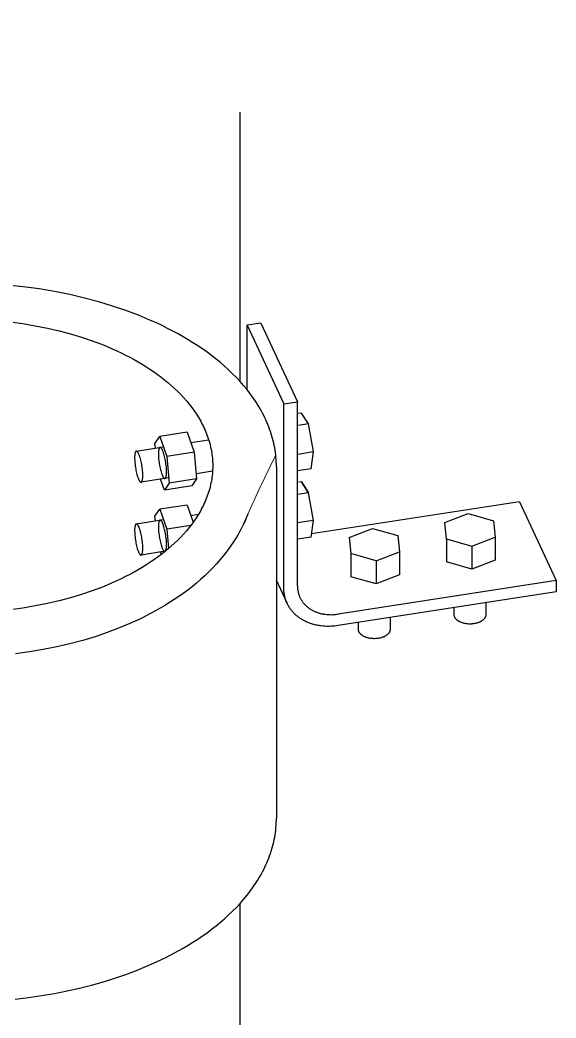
# Model space of a CAD drawing. Header units: millimetres. Extents: x 1.5 to 37.9, y -0.3 to 12.6.
# Drawn here: x 35.7078 to 35.898, y 4.4595 to 4.8135 of the extents above; entities that cross this region are included whole.
import ezdxf

# ---------------------------------------------------------------- set-up
doc = ezdxf.new("R2010")
doc.units = ezdxf.units.MM
doc.linetypes.add('ACAD_ISO02W100', pattern=[15, 12, -3])
doc.layers.add('0.2', color=6, linetype='Continuous', lineweight=15)
doc.layers.add('0.3', color=4, linetype='Continuous', lineweight=20)

msp = doc.modelspace()

# ---------------------------------------------------------------- linework, layer by layer
at = {"layer": '0.2', "linetype": 'ACAD_ISO02W100', "lineweight": -3, "ltscale": 0.008}
for p, q in [((35.78583, 5.3808), (35.78583, 4.68542)), ((35.78583, 4.50004), (35.78583, 3.74377))]:
    msp.add_line(p, q, dxfattribs=at)
at = {"layer": '0.3', "lineweight": -3}
for points in [[(35.79883, 4.65504), (35.79882, 4.65589), (35.79879, 4.65673), (35.79875, 4.65757), (35.79868, 4.65842), (35.79859, 4.65926), (35.79849, 4.6601), (35.79837, 4.66094), (35.79823, 4.66178), (35.79807, 4.66261), (35.79789, 4.66345), (35.79769, 4.66428), (35.79748, 4.66511), (35.79724, 4.66594), (35.79699, 4.66676), (35.79672, 4.66758), (35.79643, 4.6684), (35.79613, 4.66922), (35.79581, 4.67003), (35.79547, 4.67084), (35.79511, 4.67165), (35.79473, 4.67245), (35.79434, 4.67324), (35.79393, 4.67403), (35.79351, 4.67482), (35.79307, 4.67561), (35.79261, 4.67638), (35.79214, 4.67716), (35.79165, 4.67792), (35.79062, 4.67944), (35.78954, 4.68094), (35.7884, 4.68241), (35.7872, 4.68386), (35.78595, 4.68529), (35.78464, 4.68668), (35.78329, 4.68805), (35.78189, 4.68939), (35.78044, 4.69071), (35.77895, 4.69199), (35.77742, 4.69324), (35.77585, 4.69447), (35.77424, 4.69566), (35.7726, 4.69682), (35.77093, 4.69795), (35.76923, 4.69905), (35.7675, 4.70012), (35.76575, 4.70115), (35.76396, 4.70216), (35.76211, 4.70316), (35.76021, 4.70414), (35.75825, 4.70511), (35.75624, 4.70605), (35.75418, 4.70698), (35.75206, 4.70789), (35.74989, 4.70877), (35.74539, 4.71047), (35.74069, 4.71206), (35.73581, 4.71353), (35.73075, 4.71489), (35.72552, 4.7161), (35.72015, 4.71718), (35.71465, 4.7181), (35.70903, 4.71887), (35.70333, 4.71947)], [(35.70439, 4.70644), (35.70888, 4.70583), (35.71329, 4.70509), (35.71758, 4.70423), (35.72176, 4.70325), (35.72581, 4.70217), (35.72972, 4.70099), (35.73348, 4.69972), (35.73708, 4.69836), (35.73881, 4.69766), (35.74051, 4.69693), (35.74216, 4.69619), (35.74377, 4.69543), (35.74533, 4.69466), (35.74686, 4.69387), (35.74833, 4.69308), (35.74977, 4.69227), (35.75117, 4.69144), (35.75255, 4.69059), (35.75391, 4.68971), (35.75525, 4.6888), (35.75656, 4.68787), (35.75785, 4.68692), (35.7591, 4.68594), (35.76033, 4.68494), (35.76152, 4.68391), (35.76268, 4.68286), (35.7638, 4.68179), (35.76488, 4.68069), (35.76592, 4.67958), (35.76693, 4.67844), (35.76788, 4.67728), (35.7688, 4.6761), (35.76967, 4.6749), (35.77049, 4.67369), (35.77088, 4.67307), (35.77125, 4.67245), (35.77162, 4.67183), (35.77197, 4.6712), (35.77231, 4.67057), (35.77264, 4.66994), (35.77295, 4.6693), (35.77325, 4.66866), (35.77354, 4.66802), (35.77381, 4.66737), (35.77407, 4.66672), (35.77431, 4.66607), (35.77454, 4.66541), (35.77476, 4.66476), (35.77496, 4.6641), (35.77515, 4.66343), (35.77532, 4.66277), (35.77548, 4.6621), (35.77562, 4.66144), (35.77575, 4.66077), (35.77586, 4.6601), (35.77596, 4.65943), (35.77604, 4.65875), (35.77611, 4.65808), (35.77616, 4.6574), (35.7762, 4.65673), (35.77622, 4.65606), (35.77623, 4.65538)], [(35.79334, 4.70601), (35.78851, 4.70526)], [(35.78851, 4.68228), (35.78851, 4.70526)], [(35.78851, 4.70526), (35.80145, 4.67738)], [(35.79334, 4.70601), (35.80628, 4.67812)], [(35.80145, 4.67738), (35.80628, 4.67812)], [(35.80145, 4.61206), (35.80145, 4.67738)], [(35.80628, 4.6128), (35.80628, 4.67812)], [(35.80773, 4.6741), (35.80671, 4.67394)], [(35.81027, 4.67023), (35.80773, 4.6741)], [(35.81027, 4.67023), (35.80667, 4.66967)], [(35.81198, 4.66041), (35.81027, 4.67023)], [(35.75575, 4.66335), (35.75745, 4.66581)], [(35.76711, 4.6673), (35.75745, 4.66581)], [(35.75745, 4.66581), (35.75999, 4.65874)], [(35.76711, 4.6673), (35.76965, 4.66024)], [(35.75589, 4.66174), (35.75575, 4.66335)], [(35.76844, 4.66361), (35.77481, 4.66459)], [(35.74912, 4.66062), (35.74903, 4.66059), (35.74903, 4.66059), (35.74902, 4.66058), (35.74901, 4.66058), (35.74901, 4.66058), (35.749, 4.66057), (35.749, 4.66057), (35.74899, 4.66056), (35.74899, 4.66056), (35.74898, 4.66055), (35.74898, 4.66055), (35.74897, 4.66055), (35.74896, 4.66054), (35.74896, 4.66054), (35.74895, 4.66053), (35.74894, 4.66051), (35.74893, 4.6605), (35.74892, 4.66049), (35.74891, 4.66048), (35.7489, 4.66047), (35.74889, 4.66045), (35.74888, 4.66044), (35.74887, 4.66042), (35.74886, 4.66041), (35.74885, 4.66039), (35.74884, 4.66038), (35.74883, 4.66036), (35.74882, 4.66034), (35.74881, 4.66033), (35.7488, 4.66029), (35.74878, 4.66025), (35.74876, 4.66021), (35.74875, 4.66017), (35.74873, 4.66013), (35.74872, 4.66008), (35.7487, 4.66002), (35.74869, 4.65996), (35.74867, 4.6599), (35.74866, 4.65984), (35.74864, 4.65977), (35.74862, 4.65963), (35.7486, 4.65947), (35.74858, 4.65931), (35.74856, 4.65913), (35.74854, 4.65894), (35.74853, 4.65873), (35.74853, 4.65852), (35.74852, 4.65806), (35.74854, 4.65756), (35.74856, 4.65704), (35.74861, 4.65649), (35.74866, 4.65594), (35.74873, 4.65538), (35.74882, 4.65482), (35.74891, 4.65428), (35.74901, 4.65376), (35.74911, 4.65327), (35.74922, 4.65281), (35.74933, 4.65236), (35.74946, 4.65193), (35.74959, 4.65151), (35.74966, 4.65131), (35.74973, 4.65111), (35.7498, 4.65092), (35.74987, 4.65075), (35.74994, 4.65058), (35.75002, 4.65042), (35.75009, 4.65027), (35.75013, 4.6502), (35.75017, 4.65014), (35.7502, 4.65008), (35.75024, 4.65002), (35.75028, 4.64996), (35.75031, 4.64991), (35.75035, 4.64986), (35.75039, 4.64982), (35.7504, 4.64979), (35.75042, 4.64977), (35.75044, 4.64975), (35.75046, 4.64974), (35.75048, 4.64972), (35.75049, 4.6497), (35.75051, 4.64968), (35.75053, 4.64967), (35.75055, 4.64966), (35.75056, 4.64964), (35.75058, 4.64963), (35.7506, 4.64962), (35.7506, 4.64961), (35.75061, 4.64961), (35.75062, 4.6496), (35.75063, 4.6496), (35.75064, 4.64959), (35.75065, 4.64959), (35.75065, 4.64959), (35.75066, 4.64958), (35.75067, 4.64958), (35.75068, 4.64958), (35.75069, 4.64957), (35.75069, 4.64957), (35.7507, 4.64957), (35.75071, 4.64957), (35.75072, 4.64956), (35.75073, 4.64956), (35.75073, 4.64956), (35.75074, 4.64956), (35.75075, 4.64956), (35.75076, 4.64956), (35.75076, 4.64955), (35.75077, 4.64955), (35.75078, 4.64955), (35.75079, 4.64955), (35.75079, 4.64955), (35.7508, 4.64955), (35.75081, 4.64955), (35.75082, 4.64955), (35.75082, 4.64956), (35.75083, 4.64956), (35.75084, 4.64956), (35.75085, 4.64956), (35.75085, 4.64956), (35.75086, 4.64956), (35.75087, 4.64957), (35.75087, 4.64957), (35.75088, 4.64957), (35.75089, 4.64957), (35.75089, 4.64958), (35.7509, 4.64958), (35.75091, 4.64958), (35.75092, 4.64959), (35.75092, 4.64959), (35.75093, 4.64959), (35.75094, 4.6496), (35.75094, 4.6496), (35.75095, 4.64961), (35.75095, 4.64961), (35.75096, 4.64962), (35.75097, 4.64962), (35.75097, 4.64963), (35.75098, 4.64963), (35.75099, 4.64964), (35.75099, 4.64965), (35.751, 4.64965), (35.751, 4.64966), (35.75101, 4.64966), (35.75102, 4.64967), (35.75103, 4.64968), (35.75104, 4.6497), (35.75105, 4.64971), (35.75106, 4.64973), (35.75107, 4.64975), (35.75109, 4.64976), (35.7511, 4.64978), (35.75111, 4.6498), (35.75112, 4.64982), (35.75113, 4.64984), (35.75114, 4.64986), (35.75115, 4.64988), (35.75116, 4.6499), (35.75117, 4.64995), (35.75119, 4.65), (35.75121, 4.65005), (35.75123, 4.6501), (35.75124, 4.65015), (35.75126, 4.65021), (35.75127, 4.65027), (35.75129, 4.65033), (35.7513, 4.6504), (35.75133, 4.65054), (35.75135, 4.6507), (35.75137, 4.65087), (35.75139, 4.65105), (35.7514, 4.65124), (35.75141, 4.65144), (35.75142, 4.65166), (35.75142, 4.65212), (35.75141, 4.65261), (35.75138, 4.65314), (35.75134, 4.65368), (35.75128, 4.65424), (35.75121, 4.6548), (35.75113, 4.65535), (35.75104, 4.65589), (35.75094, 4.65641), (35.75083, 4.65691), (35.75073, 4.65737), (35.75059, 4.65788), (35.75045, 4.65838), (35.75037, 4.65862), (35.75029, 4.65886), (35.75021, 4.65908), (35.75013, 4.6593), (35.75004, 4.6595), (35.74996, 4.65969), (35.74991, 4.65978), (35.74987, 4.65986), (35.74983, 4.65994), (35.74979, 4.66002), (35.74974, 4.66009), (35.7497, 4.66016), (35.74966, 4.66023), (35.74962, 4.66029), (35.74959, 4.66031), (35.74957, 4.66034), (35.74955, 4.66037), (35.74953, 4.66039), (35.74951, 4.66041), (35.74949, 4.66043), (35.74947, 4.66046), (35.74919, 4.66063)], [(35.74912, 4.66062), (35.75878, 4.66211)], [(35.76965, 4.66024), (35.75999, 4.65874)], [(35.75999, 4.65874), (35.76082, 4.64922)], [(35.76965, 4.66024), (35.77048, 4.65071)], [(35.81198, 4.6603), (35.80638, 4.65944)], [(35.81115, 4.65436), (35.81198, 4.6603)], [(35.81196, 4.66031), (35.81198, 4.66041)], [(35.77623, 4.65538), (35.77622, 4.6547), (35.7762, 4.65403), (35.77616, 4.65335), (35.77611, 4.65268), (35.77604, 4.65201), (35.77596, 4.65133), (35.77586, 4.65066), (35.77575, 4.64999), (35.77562, 4.64932), (35.77548, 4.64866), (35.77532, 4.64799), (35.77515, 4.64733), (35.77496, 4.64666), (35.77476, 4.646), (35.77454, 4.64535), (35.77431, 4.64469), (35.77407, 4.64404), (35.77381, 4.64339), (35.77354, 4.64274), (35.77325, 4.6421), (35.77295, 4.64146), (35.77264, 4.64082), (35.77231, 4.64019), (35.77197, 4.63956), (35.77162, 4.63893), (35.77125, 4.63831), (35.77088, 4.63769), (35.77049, 4.63707), (35.76967, 4.63586), (35.7688, 4.63466), (35.76788, 4.63348), (35.76693, 4.63232), (35.76592, 4.63118), (35.76488, 4.63007), (35.7638, 4.62897), (35.76268, 4.6279), (35.76152, 4.62685), (35.76033, 4.62582), (35.7591, 4.62482), (35.75785, 4.62384), (35.75656, 4.62289), (35.75525, 4.62196), (35.75391, 4.62105), (35.75255, 4.62017), (35.75117, 4.61932), (35.74977, 4.61849), (35.74833, 4.61768), (35.74686, 4.61689), (35.74533, 4.6161), (35.74377, 4.61533), (35.74216, 4.61457), (35.74051, 4.61383), (35.73881, 4.6131), (35.73708, 4.6124), (35.73348, 4.61104), (35.72972, 4.60977), (35.72581, 4.60859), (35.72176, 4.60751), (35.71758, 4.60653), (35.71329, 4.60567), (35.70888, 4.60493), (35.70439, 4.60432)], [(35.77617, 4.65348), (35.77049, 4.6526)], [(35.79883, 4.65504), (35.79883, 4.53042)], [(35.81115, 4.65436), (35.80635, 4.65362)], [(35.76066, 4.65108), (35.75083, 4.64956)], [(35.75911, 4.64676), (35.75773, 4.65062)], [(35.76082, 4.64922), (35.75911, 4.64676)], [(35.76877, 4.64826), (35.75911, 4.64676)], [(35.77048, 4.65071), (35.76082, 4.64922)], [(35.77048, 4.65071), (35.76877, 4.64826)], [(35.80773, 4.64971), (35.80675, 4.64955)], [(35.80773, 4.64971), (35.81027, 4.64583)], [(35.81027, 4.64583), (35.80773, 4.64971)], [(35.81027, 4.64583), (35.80628, 4.64522)], [(35.81198, 4.63602), (35.81027, 4.64583)], [(35.76711, 4.64148), (35.75745, 4.63999)], [(35.76711, 4.64148), (35.76931, 4.63537)], [(35.8851, 4.64264), (35.81131, 4.63122)], [(35.8851, 4.64264), (35.89804, 4.61475)], [(35.78871, 4.63828), (35.78838, 4.63743), (35.78798, 4.6365), (35.78757, 4.63557), (35.78714, 4.63465), (35.7867, 4.63374), (35.78623, 4.63285), (35.78575, 4.63196), (35.78526, 4.63108), (35.78475, 4.63021), (35.78422, 4.62935), (35.78365, 4.62845), (35.78257, 4.62684), (35.78139, 4.62522), (35.78017, 4.62365), (35.7789, 4.62211), (35.77758, 4.62061), (35.77623, 4.61916), (35.77483, 4.61775), (35.7734, 4.61638), (35.77194, 4.61506), (35.77045, 4.61377), (35.76892, 4.61252), (35.76737, 4.61132), (35.7658, 4.61015), (35.7642, 4.60902), (35.76259, 4.60792), (35.76095, 4.60687), (35.7593, 4.60585), (35.75764, 4.60487), (35.75594, 4.60391), (35.7542, 4.60297), (35.75242, 4.60205), (35.7506, 4.60115), (35.74873, 4.60027), (35.74682, 4.59942), (35.74487, 4.59858), (35.74282, 4.59775), (35.73878, 4.59622), (35.73452, 4.59478), (35.73012, 4.59345), (35.72558, 4.59224), (35.72091, 4.59115), (35.71613, 4.59019), (35.71125, 4.58938), (35.70628, 4.5887)], [(35.75575, 4.63753), (35.75745, 4.63999)], [(35.75589, 4.63592), (35.75575, 4.63753)], [(35.75745, 4.63999), (35.75999, 4.63292)], [(35.76844, 4.63778), (35.7712, 4.63821)], [(35.85855, 4.63524), (35.86686, 4.63845)], [(35.86686, 4.63845), (35.87583, 4.63589)], [(35.74912, 4.6348), (35.74903, 4.63477), (35.74903, 4.63476), (35.74902, 4.63476), (35.74901, 4.63476), (35.74901, 4.63475), (35.749, 4.63475), (35.749, 4.63474), (35.74899, 4.63474), (35.74899, 4.63474), (35.74898, 4.63473), (35.74898, 4.63473), (35.74897, 4.63472), (35.74896, 4.63472), (35.74896, 4.63471), (35.74895, 4.6347), (35.74894, 4.63469), (35.74893, 4.63468), (35.74892, 4.63467), (35.74891, 4.63466), (35.7489, 4.63464), (35.74889, 4.63463), (35.74888, 4.63462), (35.74887, 4.6346), (35.74886, 4.63459), (35.74885, 4.63457), (35.74884, 4.63455), (35.74883, 4.63454), (35.74882, 4.63452), (35.74881, 4.6345), (35.7488, 4.63447), (35.74878, 4.63443), (35.74876, 4.63439), (35.74875, 4.63435), (35.74873, 4.63431), (35.74872, 4.63425), (35.7487, 4.6342), (35.74869, 4.63414), (35.74867, 4.63408), (35.74866, 4.63402), (35.74864, 4.63395), (35.74862, 4.63381), (35.7486, 4.63365), (35.74858, 4.63348), (35.74856, 4.6333), (35.74854, 4.63311), (35.74853, 4.63291), (35.74853, 4.63269), (35.74852, 4.63224), (35.74854, 4.63174), (35.74856, 4.63122), (35.74861, 4.63067), (35.74866, 4.63011), (35.74873, 4.62955), (35.74882, 4.629), (35.74891, 4.62846), (35.74901, 4.62794), (35.74911, 4.62745), (35.74922, 4.62698), (35.74933, 4.62654), (35.74946, 4.6261), (35.74959, 4.62568), (35.74966, 4.62548), (35.74973, 4.62529), (35.7498, 4.6251), (35.74987, 4.62492), (35.74994, 4.62475), (35.75002, 4.6246), (35.75009, 4.62445), (35.75013, 4.62438), (35.75017, 4.62432), (35.7502, 4.62425), (35.75024, 4.62419), (35.75028, 4.62414), (35.75031, 4.62409), (35.75035, 4.62404), (35.75039, 4.62399), (35.7504, 4.62397), (35.75042, 4.62395), (35.75044, 4.62393), (35.75046, 4.62391), (35.75048, 4.62389), (35.75049, 4.62388), (35.75051, 4.62386), (35.75053, 4.62385), (35.75055, 4.62383), (35.75056, 4.62382), (35.75058, 4.62381), (35.7506, 4.6238), (35.7506, 4.62379), (35.75061, 4.62379), (35.75062, 4.62378), (35.75063, 4.62378), (35.75064, 4.62377), (35.75065, 4.62377), (35.75065, 4.62376), (35.75066, 4.62376), (35.75067, 4.62376), (35.75068, 4.62375), (35.75069, 4.62375), (35.75069, 4.62375), (35.7507, 4.62374), (35.75071, 4.62374), (35.75072, 4.62374), (35.75073, 4.62374), (35.75073, 4.62374), (35.75074, 4.62373), (35.75075, 4.62373), (35.75076, 4.62373), (35.75076, 4.62373), (35.75077, 4.62373), (35.75078, 4.62373), (35.75079, 4.62373), (35.75079, 4.62373), (35.7508, 4.62373), (35.75081, 4.62373), (35.75082, 4.62373), (35.75082, 4.62373), (35.75083, 4.62373), (35.75084, 4.62374), (35.75085, 4.62374), (35.75085, 4.62374), (35.75086, 4.62374), (35.75087, 4.62374), (35.75087, 4.62375), (35.75088, 4.62375), (35.75089, 4.62375), (35.75089, 4.62375), (35.7509, 4.62376), (35.75091, 4.62376), (35.75092, 4.62376), (35.75092, 4.62377), (35.75093, 4.62377), (35.75094, 4.62378), (35.75094, 4.62378), (35.75095, 4.62378), (35.75095, 4.62379), (35.75096, 4.62379), (35.75097, 4.6238), (35.75097, 4.62381), (35.75098, 4.62381), (35.75099, 4.62382), (35.75099, 4.62382), (35.751, 4.62383), (35.751, 4.62383), (35.75101, 4.62384), (35.75102, 4.62385), (35.75103, 4.62386), (35.75104, 4.62388), (35.75105, 4.62389), (35.75106, 4.62391), (35.75107, 4.62392), (35.75109, 4.62394), (35.7511, 4.62396), (35.75111, 4.62398), (35.75112, 4.624), (35.75113, 4.62402), (35.75114, 4.62404), (35.75115, 4.62406), (35.75116, 4.62408), (35.75117, 4.62413), (35.75119, 4.62417), (35.75121, 4.62422), (35.75123, 4.62427), (35.75124, 4.62433), (35.75126, 4.62439), (35.75127, 4.62445), (35.75129, 4.62451), (35.7513, 4.62458), (35.75133, 4.62472), (35.75135, 4.62488), (35.75137, 4.62504), (35.75139, 4.62522), (35.7514, 4.62542), (35.75141, 4.62562), (35.75142, 4.62583), (35.75142, 4.62629), (35.75141, 4.62679), (35.75138, 4.62731), (35.75134, 4.62786), (35.75128, 4.62841), (35.75121, 4.62898), (35.75113, 4.62953), (35.75104, 4.63007), (35.75094, 4.63059), (35.75083, 4.63108), (35.75073, 4.63155), (35.75059, 4.63206), (35.75045, 4.63256), (35.75037, 4.6328), (35.75029, 4.63303), (35.75021, 4.63326), (35.75013, 4.63347), (35.75004, 4.63368), (35.74996, 4.63387), (35.74991, 4.63395), (35.74987, 4.63404), (35.74983, 4.63412), (35.74979, 4.6342), (35.74974, 4.63427), (35.7497, 4.63434), (35.74966, 4.6344), (35.74962, 4.63446), (35.74959, 4.63449), (35.74957, 4.63452), (35.74955, 4.63454), (35.74953, 4.63457), (35.74951, 4.63459), (35.74949, 4.63461), (35.74947, 4.63463), (35.74919, 4.63481)], [(35.74912, 4.6348), (35.75878, 4.63629)], [(35.76846, 4.63423), (35.75999, 4.63292)], [(35.81198, 4.63602), (35.80628, 4.63514)], [(35.81115, 4.63008), (35.81198, 4.63602)], [(35.8592, 4.62948), (35.85855, 4.63524)], [(35.87583, 4.63589), (35.87648, 4.63013)], [(35.75999, 4.63292), (35.76059, 4.62605)], [(35.82459, 4.62999), (35.83291, 4.6332)], [(35.83291, 4.6332), (35.84187, 4.63064)], [(35.84187, 4.63064), (35.84252, 4.62488)], [(35.81115, 4.63008), (35.80631, 4.62933)], [(35.82459, 4.62999), (35.82524, 4.62423)], [(35.8592, 4.62948), (35.86816, 4.62693), (35.87648, 4.63013)], [(35.8592, 4.62948), (35.8592, 4.62132)], [(35.86816, 4.62693), (35.86816, 4.61876)], [(35.87648, 4.63013), (35.87648, 4.62197)], [(35.75939, 4.62506), (35.75083, 4.62373)], [(35.75802, 4.62398), (35.75773, 4.6248)], [(35.83421, 4.62167), (35.82524, 4.62423)], [(35.82524, 4.62423), (35.82524, 4.61606)], [(35.83421, 4.62167), (35.84252, 4.62488)], [(35.84252, 4.62488), (35.84252, 4.61671)], [(35.83421, 4.62167), (35.83421, 4.61351)], [(35.86816, 4.61876), (35.8592, 4.62132)], [(35.87648, 4.62197), (35.86816, 4.61876)], [(35.84252, 4.61671), (35.83421, 4.61351)], [(35.80263, 4.60662), (35.79883, 4.6148)], [(35.80628, 4.6128), (35.80628, 4.61255), (35.80629, 4.6123), (35.80631, 4.61204), (35.80633, 4.61178), (35.80636, 4.61153), (35.8064, 4.61127), (35.80644, 4.61101), (35.80649, 4.61076), (35.80655, 4.6105), (35.80661, 4.61024), (35.80669, 4.60999), (35.80677, 4.60973), (35.80685, 4.60948), (35.80695, 4.60923), (35.80705, 4.60898), (35.80716, 4.60873)], [(35.89804, 4.61475), (35.82077, 4.6028)], [(35.83421, 4.61351), (35.82524, 4.61606)], [(35.89804, 4.61475), (35.89804, 4.61067)], [(35.80263, 4.60662), (35.80248, 4.60696), (35.80234, 4.60729), (35.80221, 4.60763), (35.8021, 4.60796), (35.80199, 4.6083), (35.80189, 4.60864), (35.80181, 4.60899), (35.80173, 4.60933), (35.80166, 4.60967), (35.80161, 4.61001), (35.80156, 4.61036), (35.80152, 4.6107), (35.80149, 4.61104), (35.80147, 4.61138), (35.80145, 4.61172), (35.80145, 4.61206)], [(35.89804, 4.61067), (35.82077, 4.59871)], [(35.82077, 4.59871), (35.82011, 4.59862), (35.81944, 4.59855), (35.81877, 4.59849), (35.81809, 4.59846), (35.8174, 4.59844), (35.81672, 4.59845), (35.81602, 4.59848), (35.81533, 4.59853), (35.81464, 4.59861), (35.8143, 4.59866), (35.81396, 4.59871), (35.81361, 4.59877), (35.81327, 4.59883), (35.81293, 4.59891), (35.8126, 4.59898), (35.81226, 4.59907), (35.81193, 4.59916), (35.8116, 4.59925), (35.81127, 4.59936), (35.81094, 4.59947), (35.81062, 4.59958), (35.8103, 4.5997), (35.80998, 4.59983), (35.80967, 4.59996), (35.80936, 4.6001), (35.80905, 4.60025), (35.80875, 4.6004), (35.80845, 4.60056), (35.80816, 4.60072), (35.80787, 4.60089), (35.80759, 4.60106), (35.80731, 4.60125), (35.80704, 4.60143), (35.80677, 4.60162), (35.80651, 4.60182), (35.80626, 4.60202), (35.80601, 4.60223), (35.80576, 4.60244), (35.80553, 4.60265), (35.80529, 4.60287), (35.80507, 4.6031), (35.80485, 4.60333), (35.80464, 4.60356), (35.80443, 4.6038), (35.80423, 4.60404), (35.80404, 4.60429), (35.80386, 4.60453), (35.80368, 4.60479), (35.80351, 4.60504), (35.80334, 4.6053), (35.80319, 4.60556), (35.80304, 4.60582), (35.80289, 4.60609), (35.80276, 4.60636), (35.80263, 4.60662)], [(35.80716, 4.60873), (35.80726, 4.60853), (35.80736, 4.60833), (35.80747, 4.60813), (35.80758, 4.60793), (35.8077, 4.60774), (35.80782, 4.60754), (35.80795, 4.60735), (35.80808, 4.60716), (35.80822, 4.60698), (35.80837, 4.60679), (35.80852, 4.60661), (35.80867, 4.60643), (35.80883, 4.60626), (35.80899, 4.60609), (35.80916, 4.60592), (35.80934, 4.60575), (35.80951, 4.60559), (35.8097, 4.60543), (35.80988, 4.60528), (35.81008, 4.60513), (35.81027, 4.60498), (35.81047, 4.60483), (35.81068, 4.6047), (35.81089, 4.60456), (35.8111, 4.60443), (35.81131, 4.6043), (35.81153, 4.60418), (35.81175, 4.60406), (35.81198, 4.60395), (35.81221, 4.60384), (35.81244, 4.60373), (35.81268, 4.60363), (35.81291, 4.60354), (35.81315, 4.60345), (35.8134, 4.60336), (35.81364, 4.60328), (35.81389, 4.6032), (35.81414, 4.60313), (35.81439, 4.60306), (35.81464, 4.603), (35.81489, 4.60294), (35.81515, 4.60289), (35.8154, 4.60284), (35.81566, 4.60279), (35.81592, 4.60275), (35.81618, 4.60272), (35.81669, 4.60266), (35.81721, 4.60262), (35.81773, 4.6026), (35.81824, 4.60259), (35.81876, 4.6026), (35.81927, 4.60263), (35.81977, 4.60267), (35.82027, 4.60273), (35.82077, 4.6028)], [(35.87311, 4.60681), (35.87311, 4.6024)], [(35.86192, 4.60256), (35.86192, 4.60508)], [(35.87311, 4.6024), (35.87311, 4.60236), (35.8731, 4.60232), (35.8731, 4.60228), (35.87309, 4.60224), (35.87309, 4.6022), (35.87308, 4.60216), (35.87307, 4.60212), (35.87306, 4.60209), (35.87305, 4.60205), (35.87304, 4.60201), (35.87303, 4.60197), (35.87302, 4.60193), (35.87301, 4.6019), (35.873, 4.60186), (35.87298, 4.60182), (35.87297, 4.60178), (35.87295, 4.60175), (35.87294, 4.60171), (35.87292, 4.60167), (35.8729, 4.60163), (35.87289, 4.6016), (35.87287, 4.60156), (35.87283, 4.60149), (35.87279, 4.60142), (35.87274, 4.60135), (35.87269, 4.60128), (35.87264, 4.60121), (35.87259, 4.60114), (35.87253, 4.60107), (35.87248, 4.60101), (35.87242, 4.60095), (35.87235, 4.60088), (35.87229, 4.60082), (35.87223, 4.60076), (35.87216, 4.6007), (35.87209, 4.60064), (35.87202, 4.60059), (35.87194, 4.60053), (35.87187, 4.60048), (35.8718, 4.60042), (35.87172, 4.60037), (35.87164, 4.60032), (35.87156, 4.60027), (35.87148, 4.60022), (35.87139, 4.60017), (35.87129, 4.60012), (35.8712, 4.60007), (35.8711, 4.60002), (35.871, 4.59998), (35.8709, 4.59993), (35.87079, 4.59988), (35.87068, 4.59984), (35.87057, 4.5998), (35.87034, 4.59972), (35.8701, 4.59964), (35.86985, 4.59957), (35.8696, 4.59951), (35.86933, 4.59945), (35.86906, 4.5994), (35.86879, 4.59936), (35.86851, 4.59932), (35.86822, 4.5993), (35.86793, 4.59928), (35.86764, 4.59927), (35.86735, 4.59927), (35.86706, 4.59928), (35.86678, 4.5993), (35.86649, 4.59933), (35.86621, 4.59936), (35.86594, 4.5994), (35.86567, 4.59945), (35.86541, 4.59951), (35.86516, 4.59957), (35.86491, 4.59964), (35.86468, 4.59972), (35.86445, 4.5998), (35.86423, 4.59989), (35.86413, 4.59993), (35.86403, 4.59998), (35.86393, 4.60002), (35.86383, 4.60007), (35.86374, 4.60012), (35.86365, 4.60017), (35.86356, 4.60022), (35.86347, 4.60027), (35.86339, 4.60032), (35.8633, 4.60038), (35.86322, 4.60043), (35.86314, 4.60049), (35.86306, 4.60055), (35.86298, 4.60061), (35.8629, 4.60067), (35.86283, 4.60074), (35.86275, 4.6008), (35.86268, 4.60087), (35.86262, 4.60094), (35.86255, 4.60101), (35.86249, 4.60108), (35.86243, 4.60115), (35.86237, 4.60123), (35.86232, 4.6013), (35.86227, 4.60138), (35.86225, 4.60141), (35.86222, 4.60145), (35.8622, 4.60149), (35.86218, 4.60153), (35.86216, 4.60157), (35.86214, 4.60161), (35.86212, 4.60165), (35.8621, 4.60169), (35.86208, 4.60173), (35.86206, 4.60177), (35.86205, 4.60181), (35.86203, 4.60185), (35.86202, 4.60189), (35.86201, 4.60193), (35.86199, 4.60197), (35.86198, 4.60201), (35.86197, 4.60206), (35.86196, 4.6021), (35.86195, 4.60214), (35.86195, 4.60218), (35.86194, 4.60222), (35.86193, 4.60226), (35.86193, 4.6023), (35.86192, 4.60235), (35.86192, 4.60239), (35.86192, 4.60243), (35.86192, 4.60247), (35.86192, 4.60251), (35.86192, 4.60256)], [(35.82796, 4.5973), (35.82796, 4.60009)], [(35.83915, 4.60156), (35.83915, 4.5973)], [(35.83915, 4.59719), (35.83915, 4.59715), (35.83914, 4.59712), (35.83914, 4.59708), (35.83913, 4.59704), (35.83913, 4.597), (35.83912, 4.59696), (35.83911, 4.59692), (35.83911, 4.59688), (35.8391, 4.59685), (35.83909, 4.59681), (35.83908, 4.59677), (35.83907, 4.59673), (35.83905, 4.59669), (35.83904, 4.59666), (35.83903, 4.59662), (35.83901, 4.59658), (35.839, 4.59654), (35.83898, 4.59651), (35.83896, 4.59647), (35.83895, 4.59643), (35.83893, 4.5964), (35.83891, 4.59636), (35.83887, 4.59629), (35.83883, 4.59622), (35.83878, 4.59614), (35.83873, 4.59607), (35.83868, 4.59601), (35.83863, 4.59594), (35.83858, 4.59587), (35.83852, 4.59581), (35.83846, 4.59574), (35.8384, 4.59568), (35.83833, 4.59562), (35.83827, 4.59556), (35.8382, 4.5955), (35.83813, 4.59544), (35.83806, 4.59538), (35.83799, 4.59533), (35.83791, 4.59527), (35.83784, 4.59522), (35.83776, 4.59517), (35.83768, 4.59512), (35.8376, 4.59507), (35.83752, 4.59502), (35.83743, 4.59497), (35.83734, 4.59492), (35.83724, 4.59487), (35.83714, 4.59482), (35.83704, 4.59477), (35.83694, 4.59473), (35.83683, 4.59468), (35.83673, 4.59464), (35.83661, 4.59459), (35.83638, 4.59451), (35.83615, 4.59444), (35.8359, 4.59437), (35.83564, 4.5943), (35.83538, 4.59425), (35.83511, 4.5942), (35.83483, 4.59415), (35.83455, 4.59412), (35.83426, 4.5941), (35.83398, 4.59408), (35.83369, 4.59407), (35.8334, 4.59407), (35.83311, 4.59408), (35.83282, 4.5941), (35.83254, 4.59412), (35.83226, 4.59416), (35.83198, 4.5942), (35.83171, 4.59425), (35.83145, 4.59431), (35.8312, 4.59437), (35.83095, 4.59444), (35.83072, 4.59452), (35.83049, 4.5946), (35.83028, 4.59468), (35.83017, 4.59473), (35.83007, 4.59477), (35.82997, 4.59482), (35.82988, 4.59487), (35.82978, 4.59492), (35.82969, 4.59496), (35.8296, 4.59501), (35.82952, 4.59507), (35.82943, 4.59512), (35.82934, 4.59517), (35.82926, 4.59523), (35.82918, 4.59529), (35.8291, 4.59535), (35.82902, 4.59541), (35.82894, 4.59547), (35.82887, 4.59554), (35.8288, 4.5956), (35.82873, 4.59567), (35.82866, 4.59574), (35.82859, 4.59581), (35.82853, 4.59588), (35.82847, 4.59595), (35.82842, 4.59602), (35.82836, 4.5961), (35.82831, 4.59617), (35.82829, 4.59621), (35.82826, 4.59625), (35.82824, 4.59629), (35.82822, 4.59633), (35.8282, 4.59637), (35.82818, 4.59641), (35.82816, 4.59645), (35.82814, 4.59649), (35.82812, 4.59653), (35.82811, 4.59657), (35.82809, 4.59661), (35.82808, 4.59665), (35.82806, 4.59669), (35.82805, 4.59673), (35.82804, 4.59677), (35.82802, 4.59681), (35.82801, 4.59685), (35.828, 4.59689), (35.828, 4.59694), (35.82799, 4.59698), (35.82798, 4.59702), (35.82798, 4.59706), (35.82797, 4.5971), (35.82797, 4.59714), (35.82796, 4.59719), (35.82796, 4.59723), (35.82796, 4.59727), (35.82796, 4.59731), (35.82796, 4.59735)], [(35.70614, 4.46627), (35.71087, 4.46683), (35.71553, 4.4675), (35.72011, 4.46828), (35.7246, 4.46916), (35.72899, 4.47015), (35.73327, 4.47123), (35.73743, 4.4724), (35.74147, 4.47365), (35.74537, 4.47499), (35.74914, 4.4764), (35.75276, 4.47787), (35.75623, 4.4794), (35.75956, 4.48099), (35.76273, 4.48263), (35.76575, 4.48431), (35.7675, 4.48535), (35.76923, 4.48641), (35.77093, 4.48751), (35.7726, 4.48864), (35.77424, 4.4898), (35.77585, 4.49099), (35.77742, 4.49222), (35.77895, 4.49347), (35.78044, 4.49475), (35.78189, 4.49607), (35.78329, 4.49741), (35.78464, 4.49878), (35.78595, 4.50017), (35.7872, 4.5016), (35.7884, 4.50305), (35.78954, 4.50452), (35.79062, 4.50602), (35.79165, 4.50754), (35.79214, 4.5083), (35.79261, 4.50908), (35.79307, 4.50986), (35.79351, 4.51064), (35.79393, 4.51143), (35.79434, 4.51222), (35.79473, 4.51302), (35.79511, 4.51382), (35.79547, 4.51462), (35.79581, 4.51543), (35.79613, 4.51624), (35.79643, 4.51706), (35.79672, 4.51788), (35.79699, 4.5187), (35.79724, 4.51952), (35.79748, 4.52035), (35.79769, 4.52118), (35.79789, 4.52201), (35.79807, 4.52285), (35.79823, 4.52368), (35.79837, 4.52452), (35.79849, 4.52536), (35.79859, 4.5262), (35.79868, 4.52704), (35.79875, 4.52789), (35.79879, 4.52873), (35.79882, 4.52957), (35.79883, 4.53042)]]:
    msp.add_lwpolyline(points, dxfattribs=at)
for points in [[(35.75718, 4.66144), (35.75716, 4.66138), (35.75715, 4.66133), (35.75713, 4.66127), (35.75712, 4.66121), (35.7571, 4.66115), (35.75709, 4.66108), (35.75706, 4.66094), (35.75704, 4.66078), (35.75702, 4.66061), (35.757, 4.66043), (35.75699, 4.66024), (35.75698, 4.66004), (35.75697, 4.65983), (35.75697, 4.65937), (35.75698, 4.65887), (35.75701, 4.65835), (35.75705, 4.6578), (35.75711, 4.65724), (35.75718, 4.65668), (35.75726, 4.65613), (35.75735, 4.65559), (35.75745, 4.65507), (35.75755, 4.65458), (35.75766, 4.65411), (35.75778, 4.65367), (35.7579, 4.65323), (35.75803, 4.65281), (35.7581, 4.65261), (35.75817, 4.65242), (35.75824, 4.65223), (35.75831, 4.65205), (35.75839, 4.65188), (35.75846, 4.65173), (35.75854, 4.65158), (35.75857, 4.65151), (35.75861, 4.65145), (35.75865, 4.65138), (35.75868, 4.65132), (35.75872, 4.65127), (35.75876, 4.65122), (35.75879, 4.65117), (35.75883, 4.65112), (35.75885, 4.6511), (35.75887, 4.65108), (35.75888, 4.65106), (35.7589, 4.65104), (35.75892, 4.65102), (35.75894, 4.65101), (35.75895, 4.65099), (35.75897, 4.65098), (35.75899, 4.65096), (35.75901, 4.65095), (35.75902, 4.65094), (35.75904, 4.65093), (35.75905, 4.65092), (35.75906, 4.65092), (35.75906, 4.65091), (35.75907, 4.65091), (35.75908, 4.6509), (35.75909, 4.6509), (35.7591, 4.65089), (35.7591, 4.65089), (35.75911, 4.65089), (35.75912, 4.65088), (35.75913, 4.65088), (35.75914, 4.65088), (35.75914, 4.65087), (35.75915, 4.65087), (35.75916, 4.65087), (35.75917, 4.65087), (35.75918, 4.65087), (35.75918, 4.65087), (35.75919, 4.65086), (35.7592, 4.65086), (35.75921, 4.65086), (35.75921, 4.65086), (35.75922, 4.65086), (35.75923, 4.65086), (35.75924, 4.65086), (35.75924, 4.65086), (35.75925, 4.65086), (35.75926, 4.65086), (35.75927, 4.65086), (35.75927, 4.65086), (35.75928, 4.65087), (35.75929, 4.65087), (35.7593, 4.65087), (35.7593, 4.65087), (35.75931, 4.65087), (35.75932, 4.65088), (35.75932, 4.65088), (35.75933, 4.65088), (35.75934, 4.65088), (35.75934, 4.65089), (35.75935, 4.65089), (35.75936, 4.65089), (35.75936, 4.6509), (35.75937, 4.6509), (35.75938, 4.65091), (35.75938, 4.65091), (35.75939, 4.65091), (35.7594, 4.65092), (35.7594, 4.65092), (35.75941, 4.65093), (35.75942, 4.65094), (35.75942, 4.65094), (35.75943, 4.65095), (35.75944, 4.65095), (35.75944, 4.65096), (35.75945, 4.65096), (35.75945, 4.65097), (35.75946, 4.65098), (35.75947, 4.65099), (35.75948, 4.65101), (35.75949, 4.65102), (35.75951, 4.65104), (35.75952, 4.65105), (35.75953, 4.65107), (35.75954, 4.65109), (35.75955, 4.65111), (35.75956, 4.65113), (35.75957, 4.65115), (35.75958, 4.65117), (35.75959, 4.65119), (35.7596, 4.65121), (35.75962, 4.65126), (35.75964, 4.6513), (35.75965, 4.65135), (35.75967, 4.6514), (35.75968, 4.65146), (35.7597, 4.65152), (35.75972, 4.65158), (35.75973, 4.65164), (35.75974, 4.65171), (35.75977, 4.65185), (35.75979, 4.65201), (35.75981, 4.65218), (35.75983, 4.65235), (35.75984, 4.65255), (35.75985, 4.65275), (35.75986, 4.65296), (35.75986, 4.65342), (35.75985, 4.65392), (35.75982, 4.65444), (35.75978, 4.65499), (35.75972, 4.65555), (35.75965, 4.65611), (35.75957, 4.65666), (35.75948, 4.6572), (35.75938, 4.65772), (35.75928, 4.65821), (35.75917, 4.65868), (35.75905, 4.65912), (35.75893, 4.65956), (35.7588, 4.65998), (35.75873, 4.66018), (35.75866, 4.66037), (35.75859, 4.66056), (35.75852, 4.66074), (35.75844, 4.6609), (35.75837, 4.66106), (35.75829, 4.66121), (35.75826, 4.66128), (35.75822, 4.66134), (35.75818, 4.66141), (35.75815, 4.66146), (35.75811, 4.66152), (35.75807, 4.66157), (35.75804, 4.66162), (35.758, 4.66167), (35.75798, 4.66169), (35.75796, 4.66171), (35.75795, 4.66173), (35.75793, 4.66175), (35.75791, 4.66176), (35.75789, 4.66178), (35.75788, 4.6618), (35.75786, 4.66181), (35.75784, 4.66183), (35.75783, 4.66184), (35.75781, 4.66185), (35.75779, 4.66186), (35.75778, 4.66187), (35.75777, 4.66187), (35.75777, 4.66188), (35.75776, 4.66188), (35.75775, 4.66189), (35.75774, 4.66189), (35.75773, 4.6619), (35.75773, 4.6619), (35.75772, 4.6619), (35.75771, 4.66191), (35.7577, 4.66191), (35.75769, 4.66191), (35.75769, 4.66191), (35.75768, 4.66192), (35.75767, 4.66192), (35.75766, 4.66192), (35.75765, 4.66192), (35.75765, 4.66192), (35.75764, 4.66193), (35.75763, 4.66193), (35.75762, 4.66193), (35.75762, 4.66193), (35.75761, 4.66193), (35.7576, 4.66193), (35.75759, 4.66193), (35.75759, 4.66193), (35.75758, 4.66193), (35.75757, 4.66193), (35.75756, 4.66193), (35.75756, 4.66192), (35.75755, 4.66192), (35.75754, 4.66192), (35.75753, 4.66192), (35.75753, 4.66192), (35.75752, 4.66192), (35.75751, 4.66191), (35.75751, 4.66191), (35.7575, 4.66191), (35.75749, 4.66191), (35.75749, 4.6619), (35.75748, 4.6619), (35.75747, 4.6619), (35.75747, 4.66189), (35.75746, 4.66189), (35.75745, 4.66188), (35.75745, 4.66188), (35.75744, 4.66187), (35.75743, 4.66187), (35.75743, 4.66186), (35.75742, 4.66186), (35.75741, 4.66185), (35.75741, 4.66185), (35.7574, 4.66184), (35.75739, 4.66184), (35.75739, 4.66183), (35.75738, 4.66182), (35.75738, 4.66182), (35.75737, 4.66181), (35.75736, 4.6618), (35.75735, 4.66178), (35.75734, 4.66177), (35.75732, 4.66175), (35.75731, 4.66173), (35.7573, 4.66172), (35.75729, 4.6617), (35.75728, 4.66168), (35.75727, 4.66166), (35.75726, 4.66164), (35.75725, 4.66162), (35.75724, 4.6616), (35.75723, 4.66158), (35.75721, 4.66153), (35.75719, 4.66149)], [(35.75718, 4.63561), (35.75716, 4.63556), (35.75715, 4.63551), (35.75713, 4.63545), (35.75712, 4.63539), (35.7571, 4.63532), (35.75709, 4.63526), (35.75706, 4.63511), (35.75704, 4.63496), (35.75702, 4.63479), (35.757, 4.63461), (35.75699, 4.63442), (35.75698, 4.63422), (35.75697, 4.634), (35.75697, 4.63354), (35.75698, 4.63305), (35.75701, 4.63252), (35.75705, 4.63198), (35.75711, 4.63142), (35.75718, 4.63086), (35.75726, 4.63031), (35.75735, 4.62977), (35.75745, 4.62925), (35.75755, 4.62875), (35.75766, 4.62829), (35.75778, 4.62785), (35.7579, 4.62741), (35.75803, 4.62699), (35.7581, 4.62679), (35.75817, 4.62659), (35.75824, 4.62641), (35.75831, 4.62623), (35.75839, 4.62606), (35.75846, 4.6259), (35.75854, 4.62576), (35.75857, 4.62569), (35.75861, 4.62562), (35.75865, 4.62556), (35.75868, 4.6255), (35.75872, 4.62545), (35.75876, 4.62539), (35.75879, 4.62534), (35.75883, 4.6253), (35.75885, 4.62528), (35.75887, 4.62526), (35.75888, 4.62524), (35.7589, 4.62522), (35.75892, 4.6252), (35.75894, 4.62519), (35.75895, 4.62517), (35.75897, 4.62515), (35.75899, 4.62514), (35.75901, 4.62513), (35.75902, 4.62511), (35.75904, 4.6251), (35.75905, 4.6251), (35.75906, 4.62509), (35.75906, 4.62509), (35.75907, 4.62508), (35.75908, 4.62508), (35.75909, 4.62507), (35.7591, 4.62507), (35.7591, 4.62507), (35.75911, 4.62506), (35.75912, 4.62506), (35.75913, 4.62506), (35.75914, 4.62505), (35.75914, 4.62505), (35.75915, 4.62505), (35.75916, 4.62505), (35.75917, 4.62505), (35.75918, 4.62504), (35.75918, 4.62504), (35.75919, 4.62504), (35.7592, 4.62504), (35.75921, 4.62504), (35.75921, 4.62504), (35.75922, 4.62504), (35.75923, 4.62504), (35.75924, 4.62504), (35.75924, 4.62504), (35.75925, 4.62504), (35.75926, 4.62504), (35.75927, 4.62504), (35.75927, 4.62504), (35.75928, 4.62504), (35.75929, 4.62504), (35.7593, 4.62505), (35.7593, 4.62505), (35.75931, 4.62505), (35.75932, 4.62505), (35.75932, 4.62506), (35.75933, 4.62506), (35.75934, 4.62506), (35.75934, 4.62506), (35.75935, 4.62507), (35.75936, 4.62507), (35.75936, 4.62507), (35.75937, 4.62508), (35.75938, 4.62508), (35.75938, 4.62509), (35.75939, 4.62509), (35.7594, 4.6251), (35.7594, 4.6251), (35.75941, 4.62511), (35.75942, 4.62511), (35.75942, 4.62512), (35.75943, 4.62512), (35.75944, 4.62513), (35.75944, 4.62514), (35.75945, 4.62514), (35.75945, 4.62515), (35.75946, 4.62516), (35.75947, 4.62517), (35.75948, 4.62518), (35.75949, 4.6252), (35.75951, 4.62521), (35.75952, 4.62523), (35.75953, 4.62525), (35.75954, 4.62527), (35.75955, 4.62529), (35.75956, 4.6253), (35.75957, 4.62532), (35.75958, 4.62535), (35.75959, 4.62537), (35.7596, 4.62539), (35.75962, 4.62543), (35.75964, 4.62548), (35.75965, 4.62553), (35.75967, 4.62558), (35.75968, 4.62564), (35.7597, 4.62569), (35.75972, 4.62576), (35.75973, 4.62582), (35.75974, 4.62589), (35.75977, 4.62603), (35.75979, 4.62618), (35.75981, 4.62635), (35.75983, 4.62653), (35.75984, 4.62672), (35.75985, 4.62693), (35.75986, 4.62714), (35.75986, 4.6276), (35.75985, 4.6281), (35.75982, 4.62862), (35.75978, 4.62916), (35.75972, 4.62972), (35.75965, 4.63028), (35.75957, 4.63084), (35.75948, 4.63138), (35.75938, 4.6319), (35.75928, 4.63239), (35.75917, 4.63285), (35.75905, 4.6333), (35.75893, 4.63373), (35.7588, 4.63415), (35.75873, 4.63435), (35.75866, 4.63455), (35.75859, 4.63474), (35.75852, 4.63491), (35.75844, 4.63508), (35.75837, 4.63524), (35.75829, 4.63539), (35.75826, 4.63545), (35.75822, 4.63552), (35.75818, 4.63558), (35.75815, 4.63564), (35.75811, 4.6357), (35.75807, 4.63575), (35.75804, 4.6358), (35.758, 4.63584), (35.75798, 4.63587), (35.75796, 4.63589), (35.75795, 4.6359), (35.75793, 4.63592), (35.75791, 4.63594), (35.75789, 4.63596), (35.75788, 4.63597), (35.75786, 4.63599), (35.75784, 4.636), (35.75783, 4.63602), (35.75781, 4.63603), (35.75779, 4.63604), (35.75778, 4.63605), (35.75777, 4.63605), (35.75777, 4.63606), (35.75776, 4.63606), (35.75775, 4.63606), (35.75774, 4.63607), (35.75773, 4.63607), (35.75773, 4.63608), (35.75772, 4.63608), (35.75771, 4.63608), (35.7577, 4.63609), (35.75769, 4.63609), (35.75769, 4.63609), (35.75768, 4.63609), (35.75767, 4.6361), (35.75766, 4.6361), (35.75765, 4.6361), (35.75765, 4.6361), (35.75764, 4.6361), (35.75763, 4.6361), (35.75762, 4.6361), (35.75762, 4.6361), (35.75761, 4.63611), (35.7576, 4.63611), (35.75759, 4.63611), (35.75759, 4.63611), (35.75758, 4.6361), (35.75757, 4.6361), (35.75756, 4.6361), (35.75756, 4.6361), (35.75755, 4.6361), (35.75754, 4.6361), (35.75753, 4.6361), (35.75753, 4.6361), (35.75752, 4.63609), (35.75751, 4.63609), (35.75751, 4.63609), (35.7575, 4.63609), (35.75749, 4.63608), (35.75749, 4.63608), (35.75748, 4.63608), (35.75747, 4.63607), (35.75747, 4.63607), (35.75746, 4.63606), (35.75745, 4.63606), (35.75745, 4.63606), (35.75744, 4.63605), (35.75743, 4.63605), (35.75743, 4.63604), (35.75742, 4.63604), (35.75741, 4.63603), (35.75741, 4.63603), (35.7574, 4.63602), (35.75739, 4.63601), (35.75739, 4.63601), (35.75738, 4.636), (35.75738, 4.63599), (35.75737, 4.63599), (35.75736, 4.63597), (35.75735, 4.63596), (35.75734, 4.63594), (35.75732, 4.63593), (35.75731, 4.63591), (35.7573, 4.63589), (35.75729, 4.63588), (35.75728, 4.63586), (35.75727, 4.63584), (35.75726, 4.63582), (35.75725, 4.6358), (35.75724, 4.63578), (35.75723, 4.63575), (35.75721, 4.63571), (35.75719, 4.63566)]]:
    msp.add_lwpolyline(points, close=True, dxfattribs=at)
at = {"layer": '0.3'}
msp.add_lwpolyline([(35.78646, 4.6333), (35.79271, 4.64714), (35.79859, 4.65926)], dxfattribs=at)

doc.saveas('drawing.dxf')
